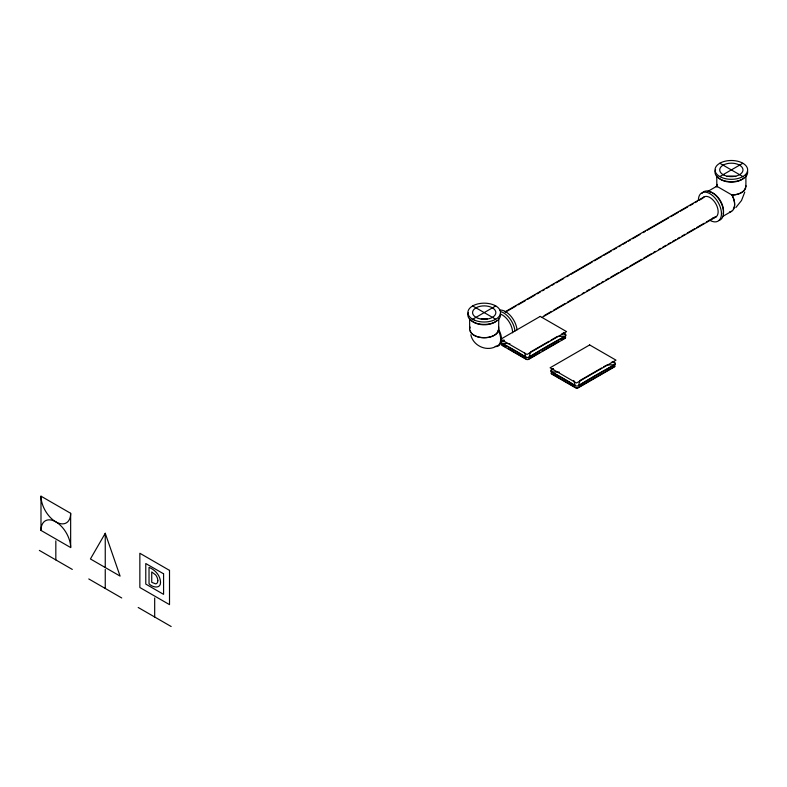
<?xml version="1.0" encoding="UTF-8"?>
<svg xmlns="http://www.w3.org/2000/svg" width="787" height="787" viewBox="0 0 787 787"><rect width="100%" height="100%" fill="white"/><g stroke="black" fill="none" stroke-linecap="round" stroke-linejoin="round"><path stroke-width="1.18" d="M470.134 327.067A14.56 8.411 0 0 0 481.359 337.485A14.56 8.411 0 0 0 498.643 330.333L498.761 318.676M716.17 186.726L716.898 185.457A14.56 8.411 0 0 1 717.272 184.384M744.768 192.097L741.511 200.508L735.855 207.542M105.251 533.291L90.426 558.967L120.086 576.094L105.251 533.291L105.251 567.535M716.908 186.972L717.41 186.598M472.771 319.197L495.731 305.936M719.81 176.563L742.771 163.312M707.907 191.359L716.78 186.234L732.087 195.078L732.589 196.022A13.979 8.067 60 0 1 733.307 209.096M505.097 311.809L704.434 196.72M505.333 312.213L515.928 306.094M518.053 304.864L525.48 300.585M527.595 299.355L535.022 295.076M537.137 293.846L540.315 292.007M542.44 290.787L544.565 289.567M546.68 288.337L549.867 286.498M551.982 285.278L554.107 284.058M556.222 282.828L563.649 278.539M566.827 276.709L568.952 275.48M571.067 274.26L592.277 262.012M594.401 260.792L601.819 256.503M603.944 255.283L611.361 250.994M613.486 249.774L616.664 247.935M618.789 246.715L620.904 245.485M623.029 244.265L626.206 242.426M628.331 241.196L630.446 239.976M632.571 238.756L639.988 234.467M643.176 232.627L645.291 231.408M647.416 230.178L668.616 217.94M670.74 216.71L678.168 212.431M680.283 211.201L687.71 206.922M689.825 205.692L693.013 203.863M695.128 202.633L697.252 201.413M699.368 200.183L702.555 198.344M544.083 315.666L551.5 311.386M553.625 310.157L565.292 303.428M567.407 302.198L574.835 297.919M576.95 296.689L579.075 295.469M582.252 293.63L584.377 292.41M586.492 291.18L589.679 289.341M591.794 288.121L593.919 286.891M596.034 285.671L599.222 283.832M601.337 282.612L603.462 281.382M605.577 280.162L608.764 278.323M610.879 277.103L618.307 272.814M620.422 271.594L627.849 267.305M629.964 266.085L641.631 259.346M643.756 258.126L651.174 253.837M653.299 252.617L655.414 251.387M658.601 249.558L660.716 248.328M662.841 247.108L666.018 245.269M668.143 244.039L670.258 242.819M672.383 241.599L675.561 239.76M677.686 238.53L679.801 237.31M681.926 236.08L685.103 234.251M687.228 233.021L694.646 228.742M696.77 227.512L704.188 223.233M706.313 222.003L714.793 217.104M542.194 317.299L716.091 216.897M503.985 340.2L501.909 341.391A2.331 1.348 0 0 0 501.909 343.299A311.504 179.849 60 0 1 525.805 357.091A2.331 1.348 0 0 0 529.1 357.091A557.344 321.785 -60 0 1 565.341 336.167A2.331 1.348 0 0 0 565.341 334.259A311.504 179.849 60 0 0 563.285 332.96M722.515 216.553L731.615 211.3M549.09 341.253L530.497 351.986L529.1 357.091L565.341 336.167L557.353 336.482L551.156 340.053M528.559 359.049L540.236 352.31M542.361 351.081L559.341 341.273M561.465 340.053L564.643 338.213A1.554 0.895 0 0 0 565.066 337.348M553.409 368.739L551.343 369.929A2.331 1.348 0 0 0 551.343 371.838A311.504 179.849 60 0 1 575.228 385.63A2.331 1.348 0 0 0 578.524 385.63A557.344 321.785 -60 0 1 614.775 364.696A2.331 1.348 0 0 0 614.775 362.797A311.504 179.849 60 0 0 612.719 361.489M601.612 367.991L579.93 380.524L578.524 385.63L614.775 364.696L606.777 365.011M603.678 366.801L605.744 365.611M494.925 346.998C485.274 351.376 472.948 345.227 470.833 334.8M504.192 341.027L501.909 341.391A557.344 321.785 -60 0 1 503.975 340.102M553.625 369.556L551.343 369.929A557.344 321.785 -60 0 1 553.399 368.641M732.087 195.078L733.169 195.038A13.979 8.067 0 0 0 745.2 188.083M509.907 343.614L501.909 343.299L525.805 357.091L524.683 353.009M559.331 372.153L551.343 371.838L575.228 385.63L573.831 380.524M561.918 333.698L565.341 334.259L563.266 333.058M611.351 362.236L614.775 362.797L612.699 361.597M719.81 163.253L742.869 176.563M716.809 186.253L716.78 175.993M472.672 305.936L495.731 319.256M505.707 347.136L502.608 345.345A1.554 0.895 0 0 1 502.195 344.48M507.772 348.326L526.336 359.049M553.074 374.484L575.769 387.588A1.554 0.895 0 0 0 577.992 387.588L614.076 366.752A1.554 0.895 0 0 0 614.076 365.463M40.993 496.184L70.653 513.301L70.653 547.545L40.993 530.428L40.993 496.184A20.974 12.11 60 0 0 55.828 521.86A20.974 12.11 60 0 1 70.653 547.545M39.35 550.398L72.306 569.424M88.774 578.947L121.729 597.972M138.207 607.485L171.153 626.511M498.732 329.546L499.371 330.756A14.56 8.411 60 0 1 495.141 346.546M498.643 326.792L498.761 328.917M745.899 174.881L745.899 186.558M469.642 318.735L469.642 329.241M154.685 597.972L154.685 616.998M105.251 569.434L105.251 588.46M55.828 540.885L55.828 559.911M40.993 530.428A20.974 12.11 60 0 1 55.828 521.86A20.974 12.11 60 0 0 70.653 513.301M743.951 177.921A14.56 8.411 0 0 1 719.79 178.836M718.728 177.921A14.56 8.411 0 0 1 717.882 176.927M745.781 185.457A14.56 8.411 0 0 1 733.238 194.891L731.861 194.94L732.51 196.16A14.56 8.411 60 0 1 729.49 211.959M702.791 198.137A11.648 6.729 60 0 1 716.111 204.315A11.648 6.729 60 0 1 713.071 217.615M698.384 200.351A16.311 9.414 60 0 1 709.923 193.691A16.311 9.414 60 0 1 721.453 213.671A16.311 9.414 60 0 1 709.923 220.321M701.994 193.395A16.311 9.414 60 0 1 719.584 200.193A16.311 9.414 60 0 1 719.003 220.439M709.274 191.841A14.56 8.411 60 0 1 720.007 200.085A14.56 8.411 60 0 1 723.164 213.926M747.512 171.054A16.311 9.414 0 0 1 730.277 181.679A16.311 9.414 0 0 1 715.59 169.854M726.883 176.534A11.648 6.729 0 0 1 735.796 176.534M496.813 320.604A14.56 8.411 0 0 1 483.248 324.785A14.56 8.411 0 0 1 470.744 319.62M470.341 330.766A13.979 8.067 0 0 0 484.202 337.79A13.979 8.067 0 0 0 498.063 330.766L498.132 330.147L498.633 331.101A13.979 8.067 60 0 1 495.731 346.26M499.853 310.098A16.311 9.414 60 0 1 517.049 329.822M500.571 311.563A16.311 9.414 60 0 1 514.993 331.012M500.985 314.298A14.56 8.411 60 0 1 512.622 332.812M500.375 313.747A16.311 9.414 0 0 1 483.129 324.372A16.311 9.414 0 0 1 468.442 312.537M481.182 318.942A11.648 6.729 0 0 1 487.212 318.942M551.156 372.949A1.977 1.141 0 0 0 551.667 374.051L575.484 387.794A1.977 1.141 0 0 0 578.278 387.794L614.45 366.919A1.977 1.141 0 0 0 614.962 365.817M552.041 373.884A1.554 0.895 0 0 1 551.618 373.471M501.722 344.411A1.977 1.141 0 0 0 502.234 345.513L526.05 359.265A1.977 1.141 0 0 0 528.844 359.265L565.017 338.38A1.977 1.141 0 0 0 565.528 337.279M527.841 359.285A1.554 0.895 0 0 1 527.064 359.285M157.823 580.649L157.666 581.927A6.581 3.797 60 0 1 155.659 583.875L151.734 582.331L151.734 571.933L155.649 574.913A6.581 3.797 60 0 1 157.666 579.183L157.823 580.649M160.528 582.213C160.823 589.296 152.206 587.397 149.028 583.767L149.028 567.368C155.108 569.877 160.273 575.405 160.528 582.213M540.216 316.404L500.68 339.236L527.034 354.455L566.581 331.622L540.216 316.404M589.65 344.942L550.103 367.775L576.468 382.994L616.005 360.161L589.65 344.942M169.51 570.388L139.85 553.261L139.85 587.505L169.51 604.632L169.51 570.388M163.578 573.812L145.782 563.531L145.782 584.082L163.578 594.352L163.578 573.812M721.413 177.38A16.311 9.414 0 0 0 747.512 171.143A16.311 9.414 0 0 0 725.102 161.207A16.311 9.414 0 0 0 721.413 177.38M724.247 175.245A11.648 6.729 0 0 0 742.889 170.789A11.648 6.729 0 0 0 726.883 163.696A11.648 6.729 0 0 0 724.247 175.245M474.276 320.063A16.311 9.414 0 0 0 500.375 313.826A16.311 9.414 0 0 0 477.955 303.89A16.311 9.414 0 0 0 474.276 320.063M478.378 318.42A11.648 6.729 0 0 0 495.849 312.596A11.648 6.729 0 0 0 478.378 306.773A11.648 6.729 0 0 0 478.378 318.42"/></g></svg>
